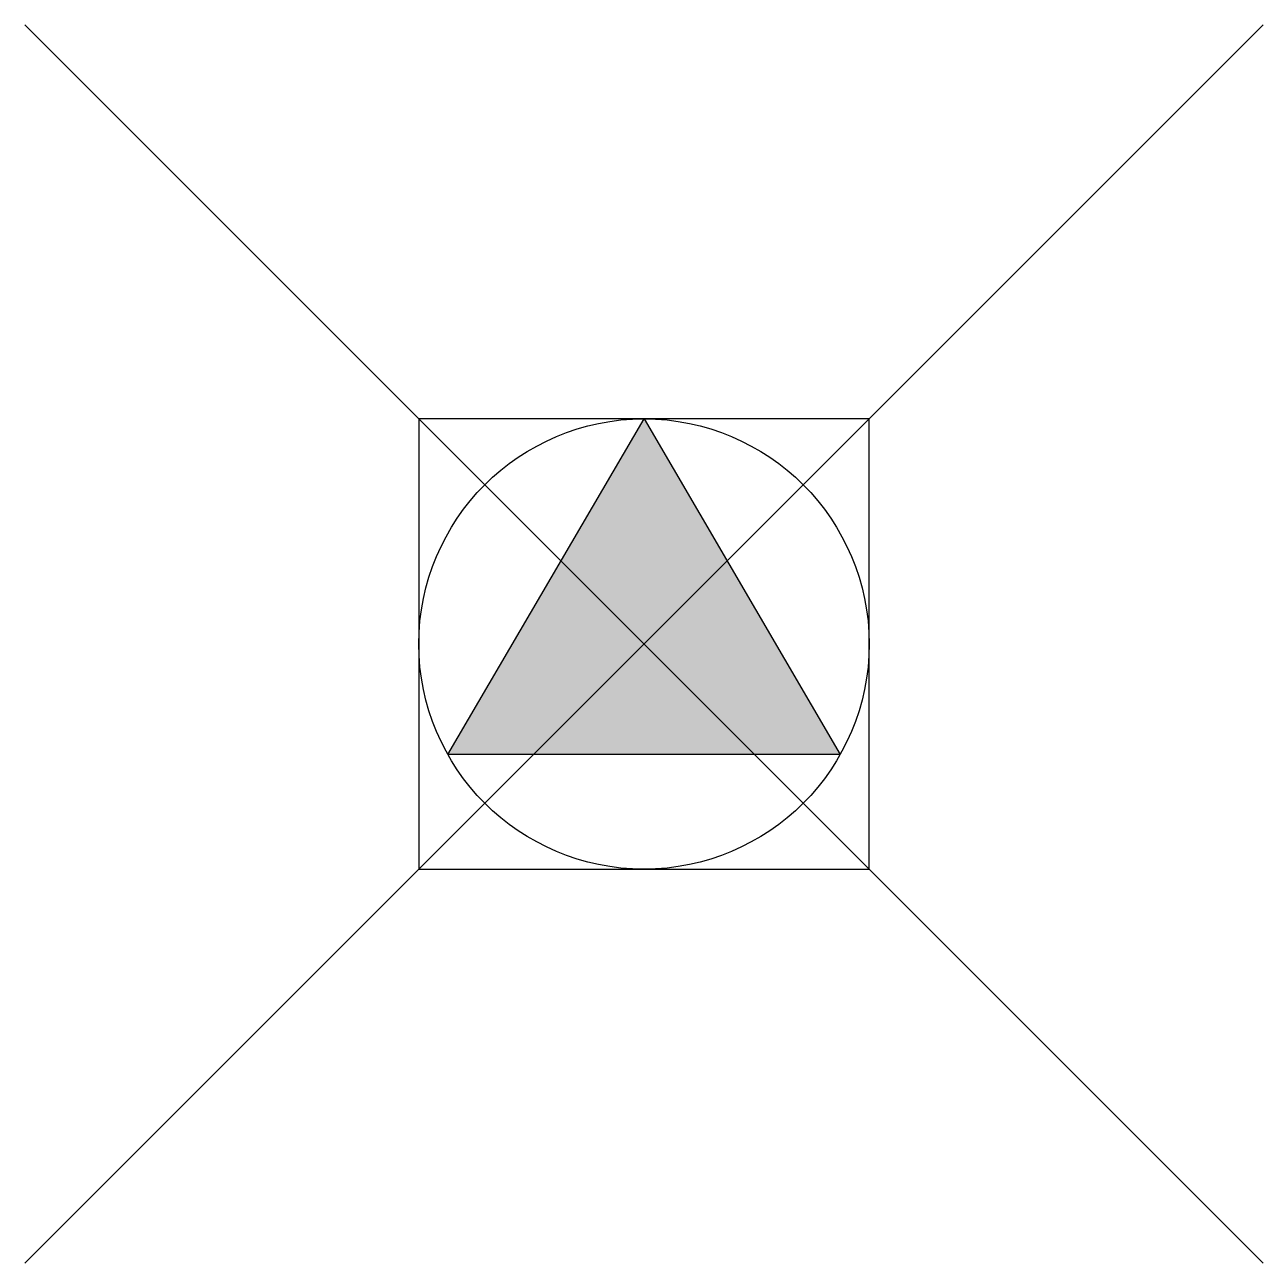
# Model space of a CAD drawing. Extents: x -5.5 to 5.5, y -5.5 to 5.5.
import ezdxf

# ---------------------------------------------------------------- set-up
doc = ezdxf.new("R2010")
doc.units = 0

msp = doc.modelspace()

# ---------------------------------------------------------------- hatches: boundary and pattern name
msp.add_hatch(color=256).paths.add_polyline_path([(-1.743, -0.981), (0, 2), (1.743, -0.981)])

# ---------------------------------------------------------------- linework, layer by layer
for points in [[(5.5, 5.5), (-5.5, -5.5)], [(-5.5, 5.5), (5.5, -5.5)]]:
    msp.add_lwpolyline(points)
at = {"flags": 128}
for points in [[(-2, -2), (2, -2), (2, 2), (-2, 2)], [(-1.743, -0.981), (0, 2), (1.743, -0.981)]]:
    msp.add_lwpolyline(points, close=True, dxfattribs=at)
msp.add_circle((0, 0), 2)

doc.saveas('drawing.dxf')
